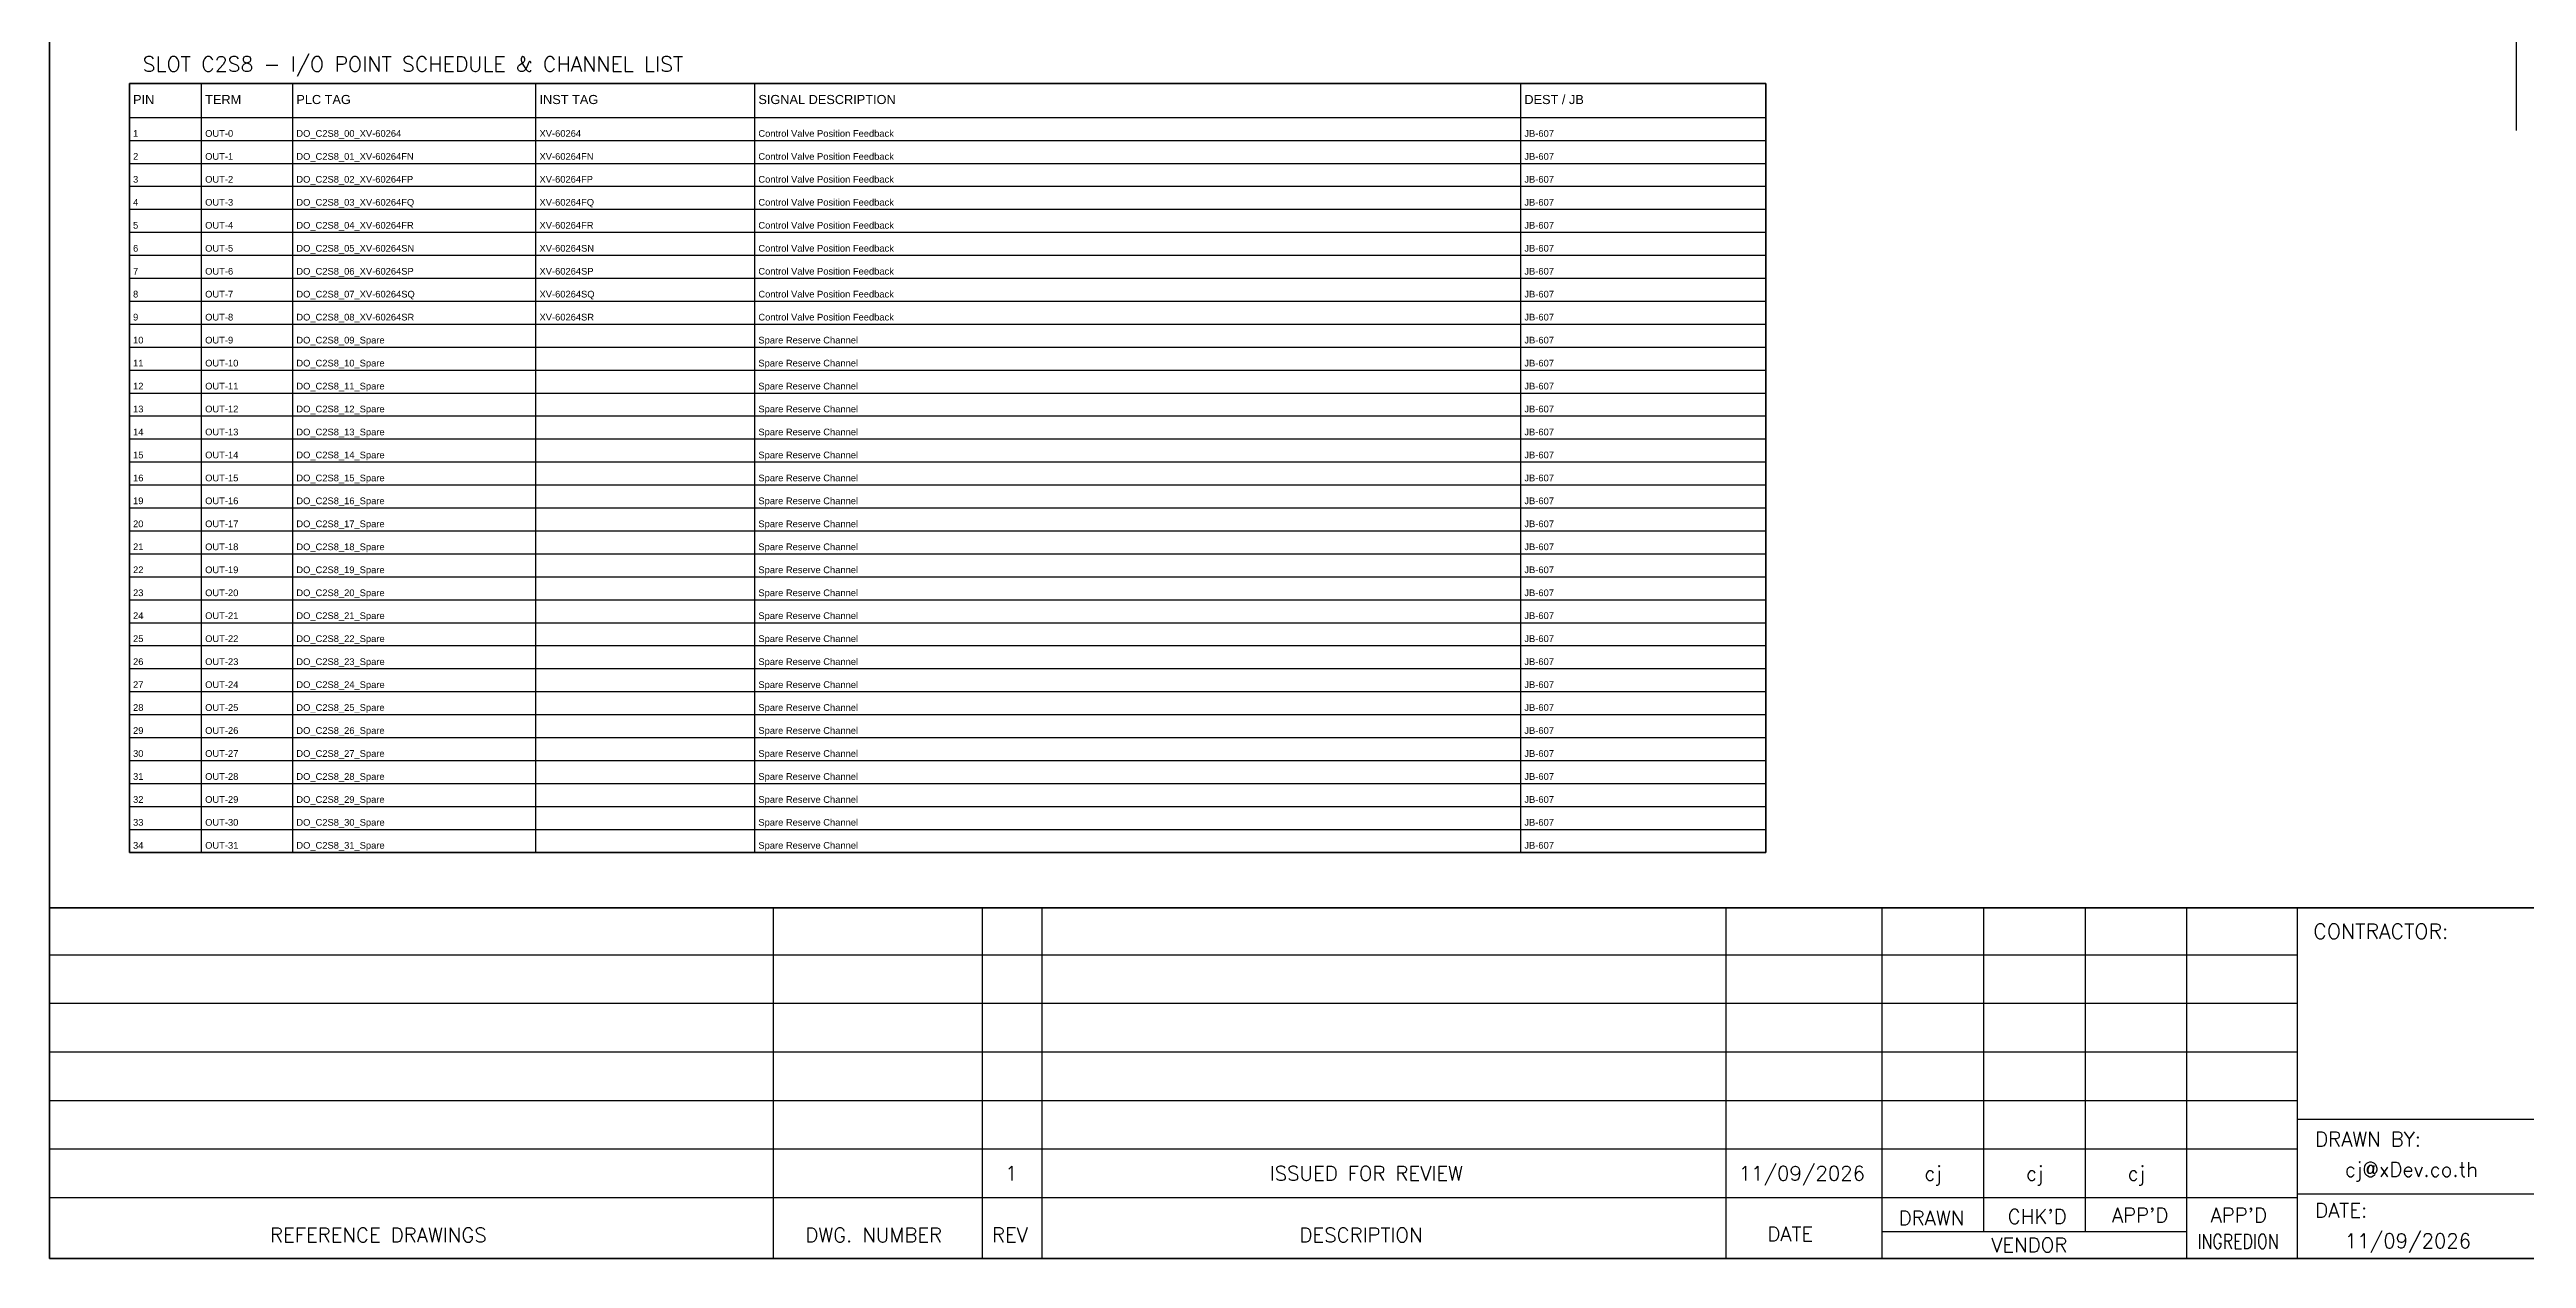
# Model space of a CAD drawing. Header units: millimetres. Extents: x 0 to 54213, y -3004 to 2820.
# Drawn here: x 33546 to 35584, y -3004 to -2010 of the extents above; entities that cross this region are included whole.
import ezdxf
from ezdxf.enums import TextEntityAlignment as Align

# ---------------------------------------------------------------- set-up
doc = ezdxf.new("R2010")
doc.units = ezdxf.units.MM
for name, color, linetype in [('GT_1', 9, 'Continuous'), ('HELPPOINT', 7, 'Continuous'), ('MEMBER', 7, 'Continuous')]:
    doc.layers.add(name, color=color, linetype=linetype)
doc.layers.add('IE-WIRE', color=7, linetype='Continuous', lineweight=25)
doc.styles.add('ROMANS', font='romans.shx', dxfattribs={"width": 0.85, "height": 25})
doc.styles.get("Standard").update_dxf_attribs({"font": 'arial.ttf'})

msp = doc.modelspace()

# ---------------------------------------------------------------- linework, layer by layer
at = {"color": 7}
for p, q in [((33671.4, -2670.4), (33671.4, -2038.3)), ((33746.4, -2670.4), (33746.4, -2038.3)), ((33946.4, -2670.4), (33946.4, -2038.3)), ((34126.4, -2670.4), (34126.4, -2038.3)), ((34756.4, -2670.4), (34756.4, -2038.3)), ((33612.1, -2066.3), (34957.9, -2066.3))]:
    msp.add_line(p, q, dxfattribs=at)
at = {"color": 8}
for p, q in [((33612.1, -2085.2), (34957.9, -2085.2)), ((33612.1, -2104.1), (34957.9, -2104.1)), ((33612.1, -2122.9), (34957.9, -2122.9)), ((33612.1, -2141.8), (34957.9, -2141.8)), ((33612.1, -2160.7), (34957.9, -2160.7)), ((33612.1, -2179.6), (34957.9, -2179.6)), ((33612.1, -2198.5), (34957.9, -2198.5)), ((33612.1, -2217.3), (34957.9, -2217.3)), ((33612.1, -2236.2), (34957.9, -2236.2)), ((33612.1, -2255.1), (34957.9, -2255.1)), ((33612.1, -2274), (34957.9, -2274)), ((33612.1, -2292.9), (34957.9, -2292.9)), ((33612.1, -2311.7), (34957.9, -2311.7)), ((33612.1, -2330.6), (34957.9, -2330.6)), ((33612.1, -2349.5), (34957.9, -2349.5)), ((33612.1, -2368.4), (34957.9, -2368.4)), ((33612.1, -2387.2), (34957.9, -2387.2)), ((33612.1, -2406.1), (34957.9, -2406.1)), ((33612.1, -2425), (34957.9, -2425)), ((33612.1, -2443.9), (34957.9, -2443.9)), ((33612.1, -2462.8), (34957.9, -2462.8)), ((33612.1, -2481.6), (34957.9, -2481.6)), ((33612.1, -2500.5), (34957.9, -2500.5)), ((33612.1, -2519.4), (34957.9, -2519.4)), ((33612.1, -2538.3), (34957.9, -2538.3)), ((33612.1, -2557.1), (34957.9, -2557.1)), ((33612.1, -2576), (34957.9, -2576)), ((33612.1, -2594.9), (34957.9, -2594.9)), ((33612.1, -2613.8), (34957.9, -2613.8)), ((33612.1, -2632.7), (34957.9, -2632.7)), ((33612.1, -2651.5), (34957.9, -2651.5))]:
    msp.add_line(p, q, dxfattribs=at)
msp.add_lwpolyline([(33612.1, -2038.3), (34957.9, -2038.3), (34957.9, -2670.4), (33612.1, -2670.4)], close=True)
at = {"color": 7}
msp.add_lwpolyline([(33612.1, -2670.4), (34957.9, -2670.4), (34957.9, -2038.3), (33612.1, -2038.3), (33612.1, -2670.4)], dxfattribs=at)
at = {"layer": 'GT_1', "color": 4}
for p, q in [((34141.8, -3004.2), (34141.8, -2716.1)), ((34313.7, -3004.2), (34313.7, -2716.1)), ((34362.9, -3004.2), (34362.9, -2716.1)), ((34925.5, -3004.2), (34925.5, -2716.1)), ((35053.8, -3004.2), (35053.8, -2716.1)), ((35137.4, -2982.4), (35137.4, -2716.1)), ((35220.9, -2982.4), (35220.9, -2716)), ((35304.2, -3004.2), (35304.2, -2716.1)), ((35395.2, -3004.2), (35395.2, -2716.1)), ((35395.2, -2754.9), (33546.4, -2754.9)), ((35395.2, -2794.7), (33546.4, -2794.7)), ((35395.2, -2834.6), (33546.4, -2834.6)), ((35395.2, -2874.6), (33546.4, -2874.6)), ((36182.2, -2889.9), (35395.2, -2889.9)), ((35395.2, -2914.5), (33546.4, -2914.5)), ((36182.2, -2951.3), (35395.2, -2951.3)), ((35395.1, -2954.4), (33546.4, -2954.4)), ((35304.2, -2982.4), (35053.8, -2982.4))]:
    msp.add_line(p, q, dxfattribs=at)
at = {"layer": 'HELPPOINT', "color": 4, "lineweight": 35}
for p, q in [((33546.4, -3004.2), (33546.4, -300)), ((33546.4, -3004.2), (33546.4, -300)), ((37439.7, -3004.2), (33546.4, -3004.2)), ((37439.7, -3004.2), (33546.4, -3004.2))]:
    msp.add_line(p, q, dxfattribs=at)
at = {"layer": 'IE-WIRE', "color": 4, "ltscale": 25.4}
msp.add_line((35575.2, -597.4), (35575.2, -2077), dxfattribs=at)
at = {"layer": 'MEMBER', "color": 4, "lineweight": 35}
msp.add_line((33546.4, -2716.1), (37439.7, -2716.1), dxfattribs=at)
msp.add_line((33546.4, -2716.1), (37439.7, -2716.1), dxfattribs=at)

# ---------------------------------------------------------------- texts
at = {"color": 3}
for s, p in [('PIN', (33615.1, -2055.3)), ('TERM', (33674.4, -2055.3)), ('PLC TAG', (33749.4, -2055.3)), ('INST TAG', (33949.4, -2055.3)), ('SIGNAL DESCRIPTION', (34129.4, -2055.3)), ('DEST / JB', (34759.4, -2055.3))]:
    msp.add_text(s, height=7.5, dxfattribs=at).set_placement(p)
at = {"color": 7}
for s, p in [('1', (33615.1, -2082.2)), ('OUT-0', (33674.4, -2082.2)), ('DO_C2S8_00_XV-60264', (33749.4, -2082.2)), ('XV-60264', (33949.4, -2082.2)), ('Control Valve Position Feedback', (34129.4, -2082.2)), ('JB-607', (34759.4, -2082.2)), ('2', (33615.1, -2101.1)), ('OUT-1', (33674.4, -2101.1)), ('DO_C2S8_01_XV-60264FN', (33749.4, -2101.1)), ('XV-60264FN', (33949.4, -2101.1)), ('Control Valve Position Feedback', (34129.4, -2101.1)), ('JB-607', (34759.4, -2101.1)), ('3', (33615.1, -2119.9)), ('OUT-2', (33674.4, -2119.9)), ('DO_C2S8_02_XV-60264FP', (33749.4, -2119.9)), ('XV-60264FP', (33949.4, -2119.9)), ('Control Valve Position Feedback', (34129.4, -2119.9)), ('JB-607', (34759.4, -2119.9)), ('4', (33615.1, -2138.8)), ('OUT-3', (33674.4, -2138.8)), ('DO_C2S8_03_XV-60264FQ', (33749.4, -2138.8)), ('XV-60264FQ', (33949.4, -2138.8)), ('Control Valve Position Feedback', (34129.4, -2138.8)), ('JB-607', (34759.4, -2138.8)), ('5', (33615.1, -2157.7)), ('OUT-4', (33674.4, -2157.7)), ('DO_C2S8_04_XV-60264FR', (33749.4, -2157.7)), ('XV-60264FR', (33949.4, -2157.7)), ('Control Valve Position Feedback', (34129.4, -2157.7)), ('JB-607', (34759.4, -2157.7)), ('6', (33615.1, -2176.6)), ('OUT-5', (33674.4, -2176.6)), ('DO_C2S8_05_XV-60264SN', (33749.4, -2176.6)), ('XV-60264SN', (33949.4, -2176.6)), ('Control Valve Position Feedback', (34129.4, -2176.6)), ('JB-607', (34759.4, -2176.6)), ('7', (33615.1, -2195.5)), ('OUT-6', (33674.4, -2195.5)), ('DO_C2S8_06_XV-60264SP', (33749.4, -2195.5)), ('XV-60264SP', (33949.4, -2195.5)), ('Control Valve Position Feedback', (34129.4, -2195.5)), ('JB-607', (34759.4, -2195.5)), ('8', (33615.1, -2214.3)), ('OUT-7', (33674.4, -2214.3)), ('DO_C2S8_07_XV-60264SQ', (33749.4, -2214.3)), ('XV-60264SQ', (33949.4, -2214.3)), ('Control Valve Position Feedback', (34129.4, -2214.3)), ('JB-607', (34759.4, -2214.3)), ('9', (33615.1, -2233.2)), ('OUT-8', (33674.4, -2233.2)), ('DO_C2S8_08_XV-60264SR', (33749.4, -2233.2)), ('XV-60264SR', (33949.4, -2233.2)), ('Control Valve Position Feedback', (34129.4, -2233.2)), ('JB-607', (34759.4, -2233.2)), ('10', (33615.1, -2252.1)), ('OUT-9', (33674.4, -2252.1)), ('DO_C2S8_09_Spare', (33749.4, -2252.1)), ('Spare Reserve Channel', (34129.4, -2252.1)), ('JB-607', (34759.4, -2252.1)), ('11', (33615.1, -2271)), ('OUT-10', (33674.4, -2271)), ('DO_C2S8_10_Spare', (33749.4, -2271)), ('Spare Reserve Channel', (34129.4, -2271)), ('JB-607', (34759.4, -2271)), ('12', (33615.1, -2289.9)), ('OUT-11', (33674.4, -2289.9)), ('DO_C2S8_11_Spare', (33749.4, -2289.9)), ('Spare Reserve Channel', (34129.4, -2289.9)), ('JB-607', (34759.4, -2289.9)), ('13', (33615.1, -2308.7)), ('14', (33615.1, -2327.6)), ('OUT-12', (33674.4, -2308.7)), ('OUT-13', (33674.4, -2327.6)), ('DO_C2S8_12_Spare', (33749.4, -2308.7)), ('DO_C2S8_13_Spare', (33749.4, -2327.6)), ('Spare Reserve Channel', (34129.4, -2308.7)), ('Spare Reserve Channel', (34129.4, -2327.6)), ('JB-607', (34759.4, -2308.7)), ('JB-607', (34759.4, -2327.6)), ('15', (33615.1, -2346.5)), ('OUT-14', (33674.4, -2346.5)), ('DO_C2S8_14_Spare', (33749.4, -2346.5)), ('Spare Reserve Channel', (34129.4, -2346.5)), ('JB-607', (34759.4, -2346.5)), ('16', (33615.1, -2365.4)), ('OUT-15', (33674.4, -2365.4)), ('DO_C2S8_15_Spare', (33749.4, -2365.4)), ('Spare Reserve Channel', (34129.4, -2365.4)), ('JB-607', (34759.4, -2365.4)), ('19', (33615.1, -2384.2)), ('OUT-16', (33674.4, -2384.2)), ('DO_C2S8_16_Spare', (33749.4, -2384.2)), ('Spare Reserve Channel', (34129.4, -2384.2)), ('JB-607', (34759.4, -2384.2)), ('20', (33615.1, -2403.1)), ('OUT-17', (33674.4, -2403.1)), ('DO_C2S8_17_Spare', (33749.4, -2403.1)), ('Spare Reserve Channel', (34129.4, -2403.1)), ('JB-607', (34759.4, -2403.1)), ('21', (33615.1, -2422)), ('OUT-18', (33674.4, -2422)), ('DO_C2S8_18_Spare', (33749.4, -2422)), ('Spare Reserve Channel', (34129.4, -2422)), ('JB-607', (34759.4, -2422)), ('22', (33615.1, -2440.9)), ('OUT-19', (33674.4, -2440.9)), ('DO_C2S8_19_Spare', (33749.4, -2440.9)), ('Spare Reserve Channel', (34129.4, -2440.9)), ('JB-607', (34759.4, -2440.9)), ('23', (33615.1, -2459.8)), ('OUT-20', (33674.4, -2459.8)), ('DO_C2S8_20_Spare', (33749.4, -2459.8)), ('Spare Reserve Channel', (34129.4, -2459.8)), ('JB-607', (34759.4, -2459.8)), ('24', (33615.1, -2478.6)), ('OUT-21', (33674.4, -2478.6)), ('DO_C2S8_21_Spare', (33749.4, -2478.6)), ('Spare Reserve Channel', (34129.4, -2478.6)), ('JB-607', (34759.4, -2478.6)), ('25', (33615.1, -2497.5)), ('OUT-22', (33674.4, -2497.5)), ('DO_C2S8_22_Spare', (33749.4, -2497.5)), ('Spare Reserve Channel', (34129.4, -2497.5)), ('JB-607', (34759.4, -2497.5)), ('26', (33615.1, -2516.4)), ('OUT-23', (33674.4, -2516.4)), ('DO_C2S8_23_Spare', (33749.4, -2516.4)), ('Spare Reserve Channel', (34129.4, -2516.4)), ('JB-607', (34759.4, -2516.4)), ('27', (33615.1, -2535.3)), ('OUT-24', (33674.4, -2535.3)), ('DO_C2S8_24_Spare', (33749.4, -2535.3)), ('Spare Reserve Channel', (34129.4, -2535.3)), ('JB-607', (34759.4, -2535.3)), ('28', (33615.1, -2554.1)), ('OUT-25', (33674.4, -2554.1)), ('DO_C2S8_25_Spare', (33749.4, -2554.1)), ('Spare Reserve Channel', (34129.4, -2554.1)), ('JB-607', (34759.4, -2554.1)), ('30', (33615.1, -2591.9)), ('29', (33615.1, -2573)), ('OUT-26', (33674.4, -2573)), ('OUT-27', (33674.4, -2591.9)), ('DO_C2S8_26_Spare', (33749.4, -2573)), ('DO_C2S8_27_Spare', (33749.4, -2591.9)), ('Spare Reserve Channel', (34129.4, -2573)), ('Spare Reserve Channel', (34129.4, -2591.9)), ('JB-607', (34759.4, -2573)), ('JB-607', (34759.4, -2591.9)), ('31', (33615.1, -2610.8)), ('OUT-28', (33674.4, -2610.8)), ('DO_C2S8_28_Spare', (33749.4, -2610.8)), ('Spare Reserve Channel', (34129.4, -2610.8)), ('JB-607', (34759.4, -2610.8)), ('32', (33615.1, -2629.7)), ('OUT-29', (33674.4, -2629.7)), ('DO_C2S8_29_Spare', (33749.4, -2629.7)), ('Spare Reserve Channel', (34129.4, -2629.7)), ('JB-607', (34759.4, -2629.7)), ('33', (33615.1, -2648.5)), ('OUT-30', (33674.4, -2648.5)), ('DO_C2S8_30_Spare', (33749.4, -2648.5)), ('Spare Reserve Channel', (34129.4, -2648.5)), ('JB-607', (34759.4, -2648.5)), ('34', (33615.1, -2667.4)), ('OUT-31', (33674.4, -2667.4)), ('DO_C2S8_31_Spare', (33749.4, -2667.4)), ('Spare Reserve Channel', (34129.4, -2667.4)), ('JB-607', (34759.4, -2667.4))]:
    msp.add_text(s, height=5.5, dxfattribs=at).set_placement(p)
at = {"layer": 'MEMBER', "color": 4, "ltscale": 0.8, "style": 'ROMANS'}
for s, height, p in [('SLOT C2S8 - I/O POINT SCHEDULE & CHANNEL LIST', 12.35, (33623, -2028.6)), ('CONTRACTOR:', 12.35, (35408.3, -2741.5)), ('DRAWN BY:', 11.88, (35409.8, -2912.1)), ('cj@xDev.co.th', 11.875, (35434.2, -2937)), ('DRAWN', 11.88, (35067.2, -2976.9)), ("CHK'D", 11.88, (35157, -2975.7)), ("APP'D", 11.88, (35242.6, -2974.6)), ("APP'D", 11.88, (35323.8, -2974.6)), ('DATE:', 11.88, (35409.8, -2970.6)), ('REFERENCE DRAWINGS', 11.875, (33727.8, -2990.8)), ('DWG. NUMBER', 11.875, (34168, -2990.8)), ('REV', 11.88, (34321.5, -2990.8)), ('DESCRIPTION', 11.875, (34574.4, -2990.8)), ('DATE', 11.88, (34959.2, -2990)), ('VENDOR', 11.88, (35143.3, -2999.1)), ('11/09/2026', 11.88, (35434.2, -2995.7))]:
    msp.add_text(s, height=height, dxfattribs=at).set_placement(p)
for s, height, p in [('1', 11.9, (34337.3, -2934.3)), ('ISSUED FOR REVIEW', 11.875, (34629.4, -2934.3)), ('11/09/2026', 11.88, (34987.6, -2934.3)), ('cj', 11.88, (35095.5, -2934.3)), ('cj', 11.88, (35179.1, -2934.3)), ('cj', 11.88, (35262.6, -2934.3))]:
    msp.add_text(s, height=height, dxfattribs=at).set_placement(p, align=Align.MIDDLE_CENTER)
at = {"layer": 'MEMBER', "color": 4, "ltscale": 0.8, "style": 'ROMANS', "width": 0.8}
msp.add_text('INGREDION', height=11.88, dxfattribs=at).set_placement((35313, -2996.2))

doc.saveas('drawing.dxf')
